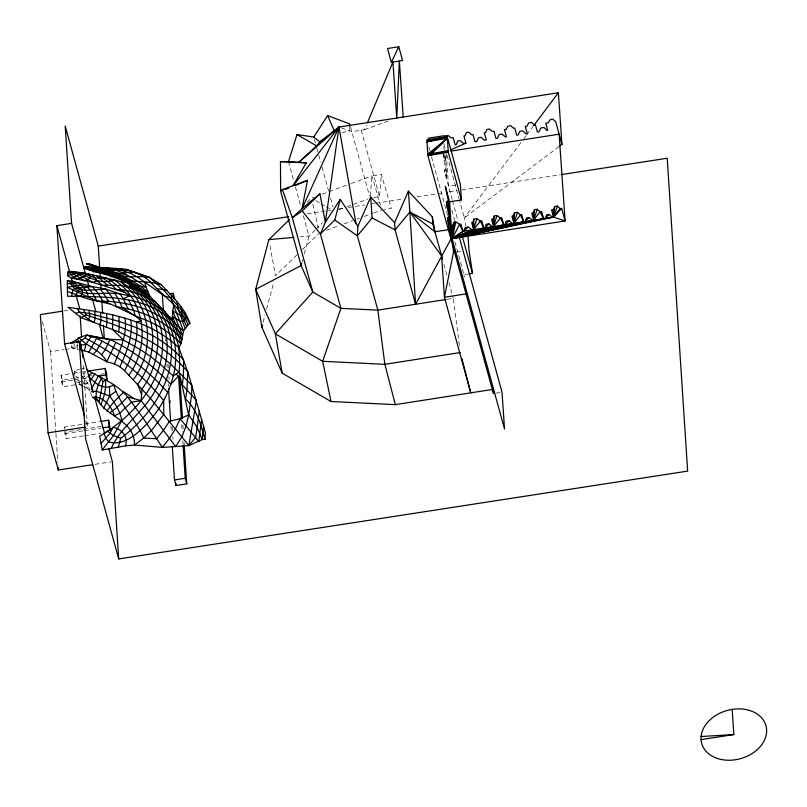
<?xml version="1.0" encoding="UTF-8"?>
<svg xmlns="http://www.w3.org/2000/svg" width="807" height="807" viewBox="0 0 807 807"><rect width="100%" height="100%" fill="white"/><g stroke="black" fill="none" stroke-linecap="round" stroke-linejoin="round"><path stroke-width="0.61" stroke-dasharray="4.04 3.03" d="M349.643 127.375L349.623 130.875L341.543 132.741M370.342 195.738L371.906 175.896L381.318 174.423L391.345 208.448L384.283 209.558M373.681 197.665L379.562 196.747L381.318 174.423M263.102 322.336L265.009 315.174M266.592 309.202L273.886 281.744M302.06 262.033L302.686 259.672M304.249 253.771L308.96 236.068L303.008 214.491M341.351 127.92L351.812 131.662L364.532 129.675L366.449 125.105M520.878 142.637L464.318 217.85L465.72 225.809M523.874 138.643L526.124 135.647M526.88 134.658L532.882 126.669M307.114 202.325L311.421 198.108M315.275 229.904L308.96 236.068L300.194 236.844M316.173 229.027L322.487 222.863M297.006 254.77L275.469 275.772L269.548 243.24M302.383 249.514L318.533 233.758M87.479 376.536L82.274 380.763L90.081 391.788L91.907 396.076M558.948 146.602L464.318 217.85L459.354 199.843M82.697 373.923L85.562 372.178L83.938 368.053L80.68 369.011M312.248 197.806L313.893 197.201M322.094 194.194L328.106 191.985M329.216 191.582L350.238 183.855M351.317 183.461L371.906 175.896L380.541 205.23M338.859 209.709L345.81 207.157M346.97 206.733L367.831 199.067M326.502 230.288L339.475 225.516M344.196 223.791L352.447 220.755M357.168 219.02L359.519 218.152M364.239 216.417L372.491 213.391M373.671 212.957L381.923 209.921M84.937 384.404L87.882 383.325L90.081 391.788M364.532 129.675L388.712 120.939M71.127 345.124L71.369 347.303L77.603 345.648L77.058 343.53M74.728 375.477L74.153 370.907L79.59 369.324M455.602 185.055L448.49 186.165L446.13 151.847M457.044 251.693L460.615 251.138M454.946 241.908L463.985 274.703L467.636 274.128M447.209 299.296L453.292 298.338L459.516 346.364M495.922 393.16L500.794 392.394M307.417 213.794L331.072 210.143M338.537 208.983L343.52 208.216M348.503 207.449L364.683 204.948M372.148 203.798L374.64 203.414M375.891 203.223L402.027 199.188M416.967 196.878L444.364 192.651M449.338 191.884L456.812 190.724M461.786 189.958L560.139 174.776M63.713 310.977L68.635 310.211M42.327 321.771L50.579 351.721L64.096 349.633M65.317 349.451L77.603 347.555M75.132 384.828L62.875 386.724L61.534 381.842L61.1 375.235L79.49 372.4M80.72 372.209L85.623 371.452M61.1 375.235L62.442 380.117L72.257 378.604M73.477 378.412L79.611 377.464M80.831 377.273L86.964 376.334M88.185 376.143L91.867 375.568M100.451 374.246L104.123 373.681M61.534 381.842L72.569 380.137M73.79 379.946L79.923 378.997M81.144 378.816L87.277 377.868M83.716 383.507L88.619 382.74M83.424 435.881L66.265 438.534L64.913 433.652L64.489 427.054L98.817 421.748M101.379 426.439L65.831 431.927L66.265 438.534M64.913 433.652L83.313 430.817M84.533 430.625L100.471 428.164M84.654 435.699L100.593 433.238M95.155 464.297L111.124 461.836M71.369 347.303L77.684 349.855L80.821 349.835M76.514 381.772L79.409 382.881L80.831 385.06M81.013 381.711L75.424 379.058M315.769 200.65L320.107 203.182M321.196 203.818L325.534 206.35M326.623 206.975L330.971 209.517M75.727 376.092L78.723 377.928L78.521 380.561L79.409 382.881M74.153 370.907L79.853 374.488M83.938 386.402L87.146 388.429M80.801 375.094L84.715 378.826L87.882 383.325M443.779 155.297L443.124 154.278L444.153 160.754M446.311 170.61L445.525 169.006L446.664 175.694M443.931 143.858L445.504 149.567M447.128 155.448L459.022 198.643M444.455 150.758L442.982 143.747M445.676 161.37L443.699 154.198L444.264 162.378L446.241 169.551M452.162 199.49L444.253 170.781L444.193 169.803L446.785 177.52L445.111 153.148M452.495 200.701L458.164 221.289M451.91 210.304L454.916 221.219M428.86 147.177L429.859 150.818M431.533 156.891L447.925 216.407M443.931 264.353L446.937 275.278M448.944 282.561L453.292 298.338M361.233 130.189L379.562 196.747M350.591 127.213L369.485 195.798M314.407 139.47L315.396 143.061M316.717 147.863L318.372 153.855M318.704 155.055L320.682 162.247M322.003 167.049L328.61 191.027M330.588 198.219L332.898 206.622M288.482 161.723L293.758 180.909M295.412 186.901L300.698 206.088M85.784 420.77L87.438 426.772L83.242 362.605M64.489 427.054L65.024 429.001M312.803 204.11L318.331 228.088M444.546 154.742L445.585 159.998M74.042 344.004L74.426 346.415M463.985 274.703L464.348 277.083M182.917 425.107L183.159 428.86M184.057 442.599L184.218 445.101M181.706 424.532L182.19 432.027M182.765 440.773L183.007 444.526M168.088 364.27L168.33 368.022M168.895 376.768L169.066 379.27M170.448 400.514L170.62 403.016M172.163 426.762L172.416 430.514M172.819 436.769L172.98 439.26M165.243 338.698L165.405 341.2M166.878 363.695L167.12 367.447M168.179 383.698L168.34 386.2M170.963 426.187L171.366 432.441M62.442 380.117L62.875 386.724M50.579 351.721L55.844 432.239M55.925 433.5L57.811 462.441M77.603 345.648L77.684 349.855"/><path stroke-width="1.21" d="M349.653 126.205L349.673 123.874L327.612 115.603L313.741 137.069L297.016 134.527L288.482 161.723L280.463 161.612L280.634 191.229L301.112 265.574L312.803 292.033L340.887 308.345L377.847 310.14L445.989 299.488M67.385 291.468C79.046 295.241 90.223 301.495 102.862 301.152C117.812 306.246 131.087 315.043 146.047 320.086C159.04 325.635 171.185 333.412 180.96 343.681L178.66 335.974L172.355 321.025C144.05 294.434 103.417 297.198 67.526 296.219L67.314 280.735L72.812 281.34L92.27 286.586L106.03 289.188L120.061 293.97L135.031 296.784L148.498 301.727L164.467 311.129L172.355 321.025L183.542 330.981L180.96 343.681L178.861 347.787L179.749 363.765L179.073 371.987L188.687 414.899L186.114 425.763L182.049 436.537L175.654 446.564L162.268 447.391L134.446 445.04L125.478 445.847L102.247 449.993L99.725 436.103C134.91 415.524 167.321 377.868 162.036 334.582C157.012 297.208 121.01 269.831 84.927 266.492L84.089 268.176L90.253 270.375L106.08 274.582L136.201 285.264L146.107 287.292L149.92 296.25L164.467 311.129L172.143 325.171L175.058 332.514L178.861 347.787L187.789 371.926L205.402 432.592L204.988 439.331L202.164 439.573L188.848 445.615L175.654 446.564L141.094 400.554L127.647 396.983C117.297 384.193 100.895 377.696 86.843 369.929M451.103 151.07L559.13 134.174L565.102 220.947L553.531 217.133L462.895 231.306L459.627 224.336L455.794 221.986L454.089 222.248L452.102 238.62L483.776 228.038L480.347 221.098L476.846 218.697L473.84 219.161L473.669 229.622L452.102 238.62L451.93 236.158M172.355 321.025L172.688 310.947L173.767 305.49L170.61 297.773L163.196 289.582L149.527 277.447L126.245 269.498L91.07 267.399C111.598 268.176 134.83 266.814 150.758 282.258C163.095 296.502 180.839 306.872 188.112 324.817L183.542 330.981L173.767 305.49M80.871 348.664L81.043 345.154L79.661 341.754L77.099 339.253L70.885 342.955L73.851 342.804M71.682 296.3L72.842 290.117L74.496 288.533L92.27 286.586L98.313 293.476L102.862 301.152C132.489 301.778 163.135 312.269 182.624 335.5L172.688 310.947L182.19 316.294L186.609 326.421M451.789 237.52L415.565 304.239L395.087 229.894L394.593 222.702L370.695 197.039L357.905 226.242L357.37 235.795L377.847 310.14L384.858 364.32L395.319 404.64L493.188 389.337M455.794 221.986L452.102 238.62L523.672 221.804L520.475 214.823L517.438 212.342L514.553 212.796L513.928 223.327L452.102 238.62L454.089 222.248L452.485 225.456L452.535 232.93L450.619 233.223L448.41 201.074L445.333 186.427L449.57 201.821L451.759 233.707M125.731 292.729L92.866 282.389L71.561 278.133L67.506 275.691L68.07 271.394C88.114 272.05 107.25 279.262 126.749 282.642C116.178 275.126 102.913 273.835 91.998 267.077M532.459 220.422L529.019 217.547L525.165 221.572L452.102 238.62L512.506 223.549L509.156 220.654L505.091 224.709L452.102 238.62L533.72 220.23L540.044 211.767L541.608 211.515L543.585 218.687L452.102 238.62L492.361 226.696L488.871 223.832L485.027 227.846L452.102 238.62L503.77 224.911L500.441 217.961L496.88 215.56L494.338 215.953L493.602 226.505L452.102 238.62L459.627 224.336L460.918 224.134L462.895 231.306L452.102 238.62L565.102 220.947L561.642 208.388L560.068 208.63L553.531 217.133L452.102 238.62L463.581 231.195L468.282 227.049L472.246 229.844L452.102 238.62L545.179 218.435L549.143 214.4L552.432 217.305M534.516 209.669L533.72 220.23L531.742 213.058L533.326 212.816L534.516 209.669L537.139 209.265L540.044 211.767L543.585 218.687M203.596 426.096L202.164 439.573L197.12 427.296L188.687 414.899L191.642 394.653L191.824 385.121L170.539 363.977L156.982 352.962L141.618 343.056L118.679 331.848L81.063 317.655L68.05 307.336C107.069 312.541 149.376 319.239 178.861 347.787M118.679 331.848L119.275 326.633L118.922 316.415M201.639 419.055L198.815 441.621L180.102 418.702L169.45 421.244L163.528 430.242L156.598 438.746L143.696 438.06L134.446 445.04C135.142 419.307 104.638 417.401 96.063 397.105L96.336 391.203L98.293 384.717L101.289 378.624L98.555 375.598L91.13 389.7M561.642 208.388L553.531 217.133L554.752 206.511L557.476 206.088L560.068 208.63M125.478 445.847C128.495 437.101 121.696 428.749 113.121 427.357L110.024 433.248L101.046 443.447M106.373 327.148L106.978 322.598L106.655 313.711M559.937 145.845L561.934 144.352L558.383 92.755L338.98 127.072L325.352 222.228L320.409 234L340.887 308.345L322.649 361.294L331.021 401.513L395.319 404.64M199.39 410.904L195.718 437.192L188.848 445.615L150.384 398.265L124.591 370.695L119.9 366.792L114.372 363.866L106.706 361.718L88.871 352.155L80.821 349.835M280.634 191.229L282.389 189.595L307.467 180.375L302.06 208.7L292.326 217.688L312.803 292.033L275.369 333.836L282.168 373.137L331.021 401.513M100.098 324.898L100.915 320.692L100.582 312.541M188.848 445.615L196.424 400.343L182.281 384.899L183.421 376.223L183.582 359.569L171.498 348.422L162.651 341.775L152.957 335.712L136.918 327.824L119.355 321.479L89.668 313.499L79.459 312.107L75.616 313.348M114.372 363.866C120.193 349.31 127.637 334.229 124.903 318.039M84.463 350.692L85.835 344.367L91.342 336.277L109.984 339.303L123.451 339.999L140.247 349.522L150.566 356.523L160.099 363.987L173.223 376.042C168.814 393.947 159.302 410.309 146.854 423.816C137.271 433.884 123.905 446.059 108.864 442.004L105.818 438.504L104.143 433.349M86.319 273.613L85.209 275.893L77.482 279.293L71.117 274.905L69.493 271.374M126.275 274.824L113 271.919L88.054 263.586L86.561 263.97C120.112 272.504 154.944 292.063 167.271 326.21C182.493 369.112 154.631 413.396 120.717 438.272L118.336 447.149M101.289 378.624L102.983 381.671L99.2 401.715L92.361 397.145C103.195 395.864 111.537 406.526 114.503 415.797L119.829 413.134L131.46 402.168L141.094 400.554L142.082 388.843C160.744 363.281 164.315 325.665 144.191 299.841C131.48 283.661 111.86 268.65 90.253 270.375M483.776 228.038L481.799 220.876L480.347 221.098L473.669 229.622L473.114 222.228L473.84 219.161M505.091 224.709L506.009 221.148L509.156 220.654M289.632 219.373L268.892 239.618L255.688 289.299L261.831 327.107L282.168 373.137M261.831 327.107L262.467 324.727M301.747 263.213L301.112 265.574L255.688 289.299L275.369 333.836L322.649 361.294L384.858 364.32L460.313 352.528M340.261 199.43L325.352 222.228L319.915 193.761L302.272 210.97L320.409 234L334.794 220.029L340.261 199.43L357.905 226.242M476.846 218.697L473.669 229.622L471.692 222.45L473.114 222.228M485.027 227.846L486.076 224.265L488.871 223.832M496.88 215.56L493.602 226.505L491.634 219.333L493.027 219.121L494.338 215.953M537.139 209.265L533.72 220.23L533.326 212.816M517.438 212.342L513.928 223.327L511.961 216.155L513.07 215.983L514.553 212.796M554.752 206.511L553.36 209.679L551.554 209.961L553.531 217.133L557.476 206.088M525.165 221.572L526.547 217.94L529.019 217.547M79.025 337.679L86.843 335.016C96.073 339.888 107.16 336.721 115.905 342.38L106.706 361.718C100.885 349.744 87.217 347.02 79.025 337.679L77.099 339.253M109.984 339.303L105.213 349.784L101.561 354.747M367.417 122.815L392.918 62.068L396.772 118.034L399.364 61.07L403.207 117.025M100.976 404.7L104.617 393.937L105.556 387.189L105.656 380.279L102.983 381.671M119.9 366.792C126.628 352.145 133.316 336.358 130.734 319.865M545.179 218.435L546.753 214.773L549.143 214.4M394.593 222.702L408.413 191.138L432.32 216.801L434.963 231.78L448.581 229.652M444.617 138.007L445.545 135.889L448.107 135.485L451.163 137.967L453.191 137.644L455.158 144.816L456.308 144.635L457.7 141.003L460.202 140.61L463.682 143.485L465.911 143.132L463.934 135.969L465.084 135.788L466.385 132.63L468.857 132.237L471.621 134.769L473.013 134.547L474.99 141.719L476.856 141.427L478.41 137.765L481.224 137.321L484.382 140.247L486.288 139.944L484.311 132.782L485.612 132.58L486.994 129.402L489.466 129.019L492.452 131.501L493.995 131.269L495.962 138.431L497.475 138.199L499.18 134.517L502.065 134.063L505.394 136.958L506.433 136.797L504.456 129.624L506.16 129.362L507.875 126.144L510.781 125.68L513.464 128.222L514.715 128.02L516.692 135.193L518.155 134.961L519.89 131.279L522.674 130.845L525.871 133.76L527.274 133.538L525.307 126.366L526.961 126.104L528.666 122.886L531.672 122.412L534.123 124.984L535.394 124.792L537.361 131.955L539.005 131.702L540.851 128L544.039 127.496L546.894 130.472L547.761 130.331L545.784 123.168L548.034 122.815L550.475 119.476L552.684 119.133L555.67 121.615L561.934 144.352M94.681 311.452L95.125 318.725L94.056 322.407L88.568 319.37L89.799 316.576L89.052 310.382M356.008 223.721L338.98 127.072L302.06 208.7L319.915 193.761M463.581 231.195L465.286 227.513L468.282 227.049M75.808 340.514L76.786 342.471L79.661 341.754L85.048 338.032C115.048 353.436 142.314 374.256 163.69 400.565L163.781 414.526L151.282 430.736L143.696 438.06C135.737 419.257 119.537 404.721 113.757 384.989L109.449 386.896L109.641 395.944L103.639 408.191M391.314 62.321L398.769 46.756L387.511 48.511L391.314 62.321L402.572 60.565L398.769 46.756M111.164 448.521C121.06 425.925 143.525 412.427 155.035 390.83C164.174 374.831 169.036 356.038 166.545 337.629C161.118 298.368 122.674 269.558 84.513 267.299L99.12 272.796L100.794 271.727M124.591 370.695C132.62 355.847 138.935 339.021 136.413 321.862L141.346 321.015L135.304 316.041L122.382 307.689L116.551 306.66L112.244 297.551L106.03 289.188L85.855 290.338L79.046 289.42L74.415 285.769L71.712 282.188L67.314 280.735M88.871 352.155L96.537 338.375L102.156 341.129L96.749 350.329L93.188 354.626M79.046 289.42L74.849 296.411M128.908 375.124C150.495 345.557 145.785 300.053 113.918 279.646C100.169 286.525 86.48 274.37 73.185 271.596L67.667 273.422M293.002 185.671L306.267 162.863L288.482 161.723M85.048 338.032L86.843 335.016L100.663 337.79M133.306 379.633C155.65 350.016 151.655 304.461 121.04 282.036C129.756 288.624 140.61 290.712 149.92 296.25C132.277 279.938 109.742 269.639 86.561 263.97M94.954 373.823L90.051 380.894M106.897 411.056L113.747 401.957L123.905 391.899L134.376 398.769M533.629 125.68L558.383 92.755M338.98 127.072L298.872 162.278L316.626 145.916L319.824 141.83L338.98 127.072L293.133 185.771M117.812 277.608L118.185 277.154C131.753 283.529 147.328 280.009 161.249 284.72C172.184 296.3 184.884 307.87 189.938 323.375L188.112 324.817M102.247 449.993L113.474 435.558L121.776 420.689C120.384 411.328 115.018 403.46 109.641 395.944L96.336 391.203L91.332 391.677M370.695 197.039L372.128 217.981L357.37 235.795L334.794 220.029M178.418 376.223L170.842 384.233C154.964 367.397 136.353 353.224 115.905 342.38M80.075 296.633L82.223 294.505L82.718 292.235L81.83 289.915L72.812 281.34L71.712 282.188M430.02 155.216L448.198 150.677L446.362 152.654L445.978 151.252L429.637 153.804L430.02 155.216L447.34 138.3L426.974 141.76L428.729 139.591L428.335 138.189L444.516 135.657L444.899 137.069L426.974 141.76L447.229 136.696L460.353 184.309L461.422 199.965L449.57 201.821M99.554 267.692L116.45 269.084L129.463 272.756L137.109 276.791L164.164 295.836L170.61 297.773L172.295 296.219M91.695 373.056L88.407 375.769C93.43 382.024 100.845 388.419 109.449 386.896M427.831 154.137L447.34 138.3L427.922 155.539L493.481 393.544L493.269 390.386M109.641 395.944L115.562 391.476M100.169 269.135L102.479 269.064L103.962 267.954C119.668 269.013 133.7 278.294 146.107 287.292L144.705 281.966M179.073 371.987L173.223 376.042C179.87 350.43 173.001 322.134 155.6 302.262C143.767 295.019 130.371 290.006 116.41 289.471L108.047 281.593L100.219 276.65M109.732 412.851L117.156 407.273L127.647 396.983L142.93 417.794L162.268 447.391L169.51 438.282L175.613 428.628L180.102 418.702L188.687 414.899M302.272 210.97L292.326 217.688L282.389 189.595M81.063 317.655L86.006 314.932C123.078 327.269 161.884 340.826 187.789 371.926L186.992 389.65L185.56 399.062C197.19 409.442 200.761 424.996 204.988 439.331M141.588 394.704L137.715 384.213C159.14 355.796 158.273 312.077 130.694 287.938L120.979 285.456L102.116 285.164L97.163 280.816L92.866 282.389L75.576 273.018L67.506 275.691M324.081 139.762L319.824 141.83L313.741 137.069M71.561 278.133L82.465 272.887C89.678 276.105 97.899 279.646 105.878 278.012C115.371 282.006 120.879 291.307 130.199 295.604L123.259 298.731L120.061 293.97C104.496 290.671 77.301 300.315 69.705 281.552M130.694 287.938L129.524 284.659L147.893 292.134C137.624 283.297 125.67 276.64 113 271.919L109.913 271.808L91.302 265.321M450.528 149.91L465.911 143.132M105.112 270.678L109.913 270.315L112.556 269.155L102.479 269.064M295.604 185.388L307.467 180.375M285.325 189.443L288.845 188.102M113.384 268.892L116.158 268.438L116.45 269.084M81.043 345.154L85.835 344.367M448.309 152.352L427.922 155.539L426.853 139.883L447.229 136.696L448.309 152.352L461.422 199.965M452.485 225.456L450.558 225.758L452.535 232.93M468.857 273.936L472.509 273.361L468.958 249.837L468.03 236.461M466.86 293.748L444.435 297.258L441.59 255.859L409.855 212.08L408.413 191.138M84.453 415.958L64.61 343.893L56.883 225.637L71.571 223.368L85.592 274.279M71.571 223.368L65.206 126.063L98.262 246.085L288.745 216.669M561.379 174.584L667.207 158.243L687.655 471.106L118.71 558.938L85.653 438.927L79.298 341.633L64.61 343.893M169.551 293.849L173.132 293.304L174.665 298.872M62.492 311.169L40.35 314.579L48.077 432.845L58.306 469.987L92.704 464.681M88.074 371.069L105.233 368.426L106.585 373.298L107.008 379.905L104.557 380.289M98.313 376.163L105.667 375.023L107.008 379.905M100.038 421.567L108.622 420.235L110.256 429.516M48.077 432.845L84.977 427.155M102.923 427.791L109.056 426.842L110.125 430.746M104.264 432.663L106.716 432.29M174.473 479.933L185.217 478.269L186.75 483.847L176.007 485.511L174.473 479.933L172.264 446.19M701.051 739.626L733.825 734.562L732.181 709.383M93.209 271.868L95.579 271.616M268.892 239.618L293.93 237.399M135.213 272.302L122.341 272.867M701.091 736.519L733.825 734.562M109.913 270.315L117.459 269.942M121.221 269.75L126.245 269.498L149.527 277.447L161.249 284.72M120.021 269.346L126.245 269.498L116.037 270.345L105.273 268.267M67.284 283.761L72.66 283.741L77.775 282.601C82.243 286.475 87.973 290.51 88.084 297.047L96.901 300.93L109.702 303.906M280.463 161.612L306.267 162.863M149.527 277.447L143.353 276.63L130.22 276.781L119.95 275.974L94.752 266.36M157.92 288.765L166.807 290.268M184.5 311.865L185.58 315.88L185.459 318.846L184.339 320.752L182.453 321.579L179.79 321.105L172.436 316.415L182.069 339.666C166.898 322.124 144.816 312.067 122.382 307.689L117.812 298.025L114.796 293.516M120.717 438.272L113.474 435.558L107.533 431.18M101.763 268.62L105.576 269.699L87.085 263.576M113 271.919L92.321 265.11L100.714 268.045M101.975 268.418L104.466 269.256M88.054 263.586L98.797 267.44M87.57 263.465L93.562 265.654M95.821 266.33L97.586 266.946M84.261 267.843L90.868 270.224M88.084 297.047L67.304 287.302L80.609 285.022L87.65 287.221L92.744 293.607L96.901 300.93M82.899 385.958L79.096 384.172M442.589 259.501L432.814 223.993L409.855 212.08L395.087 229.894L372.128 217.981M102.156 341.129C126.78 354.283 149.204 371.452 167.674 392.434M297.016 134.527L316.626 145.916M98.424 268.902L106.08 274.582L88.498 266.794M73.185 271.596L75.576 273.018M168.411 316.072L172.395 318.715M88.568 319.37L79.459 312.107L77.311 308.486M103.76 270.063L111.77 276.69M434.963 231.78L409.855 212.08L415.565 304.239M96.739 275.762L107.341 285.133M116.985 278.516L112.012 273.613M123.451 339.999L112.576 329.448L112.798 314.982M176.148 374.014L180.677 378.443M92.432 274.814L97.163 280.816M170.61 297.773L181.656 309.969L189.938 323.375M100.744 289.501L108.784 301.495M70.804 271.455L73.578 274.057L84.523 280.735L90.344 278.082L90.424 276.196L88.8 274.057M86.006 314.932L83.373 309.384M449.58 218.112L448.803 216.669L449.943 223.509M128.555 299.669L133.619 310.382L135.304 316.041M123.259 298.731L128.081 308.93M448.5 202.386L447.714 200.923L448.874 207.863M448.167 219.121L447.492 217.84L448.521 224.326M447.068 203.223L446.392 201.901L447.401 208.045M327.612 115.603L334.33 130.815M185.055 328.308L178.176 308.91L177.046 301.808M523.672 221.804L521.695 214.632L520.475 214.823L513.928 223.327L513.07 215.983M503.77 224.911L501.793 217.749L500.441 217.961L493.602 226.505L493.027 219.121M462.502 237.036L472.509 273.361M459.254 236.986L502.015 392.202L504.536 429.001L448.642 226.061L448.046 217.436L450.024 224.608M448.944 208.973L446.977 201.8L447.482 209.255L449.459 216.417M87.257 280.342L88.931 286.404M92.27 298.529L95.942 311.855M99.281 323.98L103.286 338.526M56.883 225.637L69.452 271.273M71.107 277.275L72.428 282.087M76.07 295.291L79.701 308.506M79.298 341.633L93.319 392.545M94.994 398.608L104.678 433.762M108.683 448.309L112.355 461.644L118.71 558.938M461.846 358.449L470.763 392.838L444.435 297.258L453.473 252.258L452.888 243.744M181.101 307.013L182.19 316.294M432.32 216.801L432.814 223.993M179.81 377.615L182.503 418.853M184.299 446.352L186.75 483.847M173.132 293.304L173.455 298.297M178.599 377.04L181.293 418.278M183.098 445.777L185.217 478.269M175.845 483.01L176.007 485.511M162.378 294.959L163.367 309.959M168.512 388.692L170.63 421.193M98.262 246.085L99.735 268.529M99.977 272.272L100.3 277.265M100.794 284.75L101.046 288.644M101.843 300.809L102.671 313.439M103.427 325.13L104.295 338.385M105.233 368.426L105.667 375.023M108.622 420.235L109.056 426.842M80.196 316.051L81.598 337.447M82.415 350.026L82.909 357.572M58.144 467.475L58.306 469.987M553.36 209.679L553.531 217.133M721.73 759.579A33.339 25.007 -15.4 0 0 766.297 727.117A33.339 25.007 -15.4 0 0 713.459 716.999A33.339 25.007 -15.4 0 0 721.73 759.579"/></g></svg>
